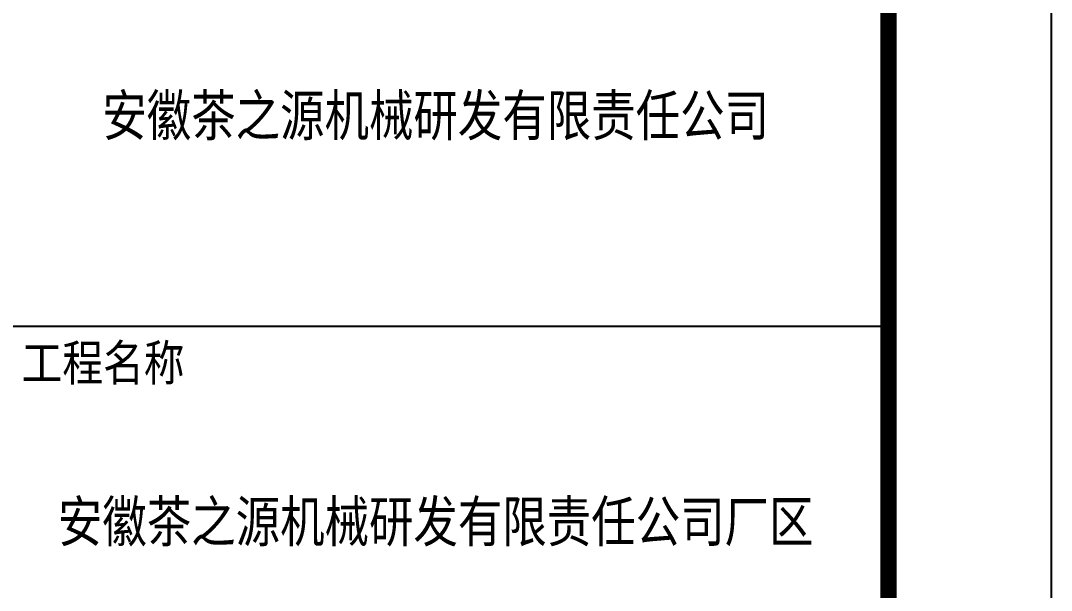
# Model space of a CAD drawing. Extents: x 8844666 to 9156203, y 1662182 to 2655606.
# Drawn here: x 9023676 to 9030003, y 1741039 to 1744532 of the extents above; entities that cross this region are included whole.
import ezdxf
from ezdxf.enums import TextEntityAlignment as Align

# ---------------------------------------------------------------- set-up
doc = ezdxf.new("R2010")
doc.units = 0
doc.header["$LTSCALE"] = 1000
doc.header["$MEASUREMENT"] = 0
doc.layers.get('0').update_dxf_attribs({"linetype": 'CONTINUOUS'})
for name, color, linetype in [('PP-PM-TK', 7, 'CONTINUOUS'), ('PUB_TEXT', 7, 'CONTINUOUS'), ('PUB_TITLE', 4, 'CONTINUOUS')]:
    doc.layers.add(name, color=color, linetype=linetype)
doc.styles.add('TQ', font='txt.shx', dxfattribs={"width": 0.8, "bigfont": 'hztxt.shx'})
doc.styles.add('仿宋', font='', dxfattribs={"width": 0.8})
doc.styles.get('仿宋').set_extended_font_data('SimSun')

# ---------------------------------------------------------------- blocks, each defined once
blk = doc.blocks.new('A1-TK')
at = {"layer": 'PP-PM-TK', "color": 4}
blk.add_line((9146250.4, 1810979.9), (9151750.4, 1810979.9), dxfattribs=at)
at = {"layer": 'PP-PM-TK', "color": 4, "const_width": 70}
blk.add_lwpolyline([(9146250.4, 1854615.8), (9151750.4, 1854615.8), (9151750.4, 1797215.8), (9146250.4, 1797215.8)], close=True, dxfattribs=at)
at = {"layer": 'PUB_TEXT', "color": 2, "style": 'TQ'}
blk.add_text('工程名称', height=250, dxfattribs=at).set_placement((9146429.6, 1810621.6))
at = {"layer": 'PUB_TITLE', "color": 0, "style": '仿宋', "width": 0.8}
for s, p in [('安徽茶之源机械研发有限责任公司', (9148971.2, 1812147.7)), ('安徽茶之源机械研发有限责任公司厂区', (9148971.2, 1809657.7))]:
    blk.add_text(s, height=250, dxfattribs=at).set_placement(p, align=Align.CENTER)

msp = doc.modelspace()

# ---------------------------------------------------------------- linework, layer by layer
at = {"layer": 'PUB_TITLE'}
msp.add_lwpolyline([(8903902.8, 1727894.2), (9030002.8, 1727894.2), (9030002.8, 1787294.2), (8903902.8, 1787294.2)], close=True, dxfattribs=at)
at = {"layer": 'PUB_TITLE', "const_width": 100}
msp.add_lwpolyline([(8906402.8, 1728894.2), (9029002.8, 1728894.2), (9029002.8, 1786294.2), (8906402.8, 1786294.2)], close=True, dxfattribs=at)

# ---------------------------------------------------------------- block references
msp.add_blockref('A1-TK', (-122747.6, -68321.6))

doc.saveas('drawing.dxf')
